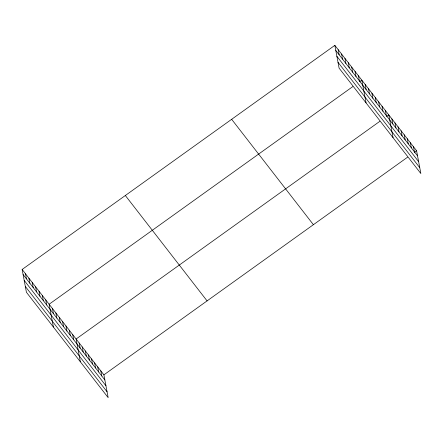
<?xml version="1.0" encoding="UTF-8"?>
<svg xmlns="http://www.w3.org/2000/svg" width="443" height="443" viewBox="0 0 443 443"><rect width="100%" height="100%" fill="white"/><g stroke="black" fill="none" stroke-linecap="round" stroke-linejoin="round"><path stroke-width="0.66" d="M22.15 269.466L103.9 374.85L108.164 397.648L26.414 292.264L22.15 269.466L334.836 45.352L416.586 150.736L420.85 173.534L339.1 68.15L334.836 45.352M352.838 86.562L49.129 304.241L53.393 327.039M359.566 81.739L361.815 80.128L366.079 102.926M379.817 121.338L76.102 339.022L80.371 361.815M386.545 116.515L388.788 114.909L393.057 137.701M103.9 374.85L407.61 157.171M414.343 152.348L416.586 150.736M335.788 50.441L417.539 155.825M336.879 56.283L418.629 161.667M338.009 62.302L419.759 167.692M231.65 119.311L313.4 224.695M125.336 195.507L207.086 300.897M23.102 274.555L104.853 379.939M24.193 280.397L105.943 385.787M25.323 286.422L107.073 391.806M413.496 146.755L414.449 151.844M410.406 142.773L411.359 147.862M407.316 138.792L408.269 143.881M404.232 134.81L405.184 139.899M401.142 130.829L402.094 135.918M398.052 126.848L399.005 131.936M394.968 122.866L395.92 127.955M391.878 118.89L392.83 123.974M385.416 110.556L386.368 115.645M382.043 106.209L382.996 111.298M378.671 101.862L379.623 106.951M375.299 97.515L376.251 102.604M371.926 93.168L372.879 98.257M368.554 88.822L369.506 93.91M365.187 84.475L366.134 89.564M358.442 75.781L359.395 80.87M355.07 71.434L356.022 76.523M351.698 67.087L352.65 72.176M348.325 62.74L349.278 67.829M344.953 58.393L345.905 63.482M341.581 54.046L342.533 59.135M338.208 49.699L339.161 54.788M100.81 370.874L101.763 375.957M97.72 366.893L98.673 371.976M94.636 362.911L95.588 367.995M91.546 358.93L92.498 364.013M88.456 354.948L89.408 360.032M85.372 350.967L86.319 356.05M82.282 346.985L83.234 352.074M79.192 343.004L80.144 348.093M72.73 334.675L73.682 339.764M69.357 330.328L70.31 335.417M65.99 325.982L66.937 331.065M62.618 321.635L63.57 326.718M59.246 317.288L60.198 322.371M55.873 312.941L56.826 318.024M52.501 308.594L53.453 313.677M45.756 299.894L46.709 304.983M42.384 295.547L43.336 300.636M39.012 291.201L39.964 296.289M35.639 286.854L36.592 291.943M32.267 282.507L33.219 287.596M28.895 278.16L29.847 283.249M25.522 273.813L26.475 278.902"/></g></svg>
